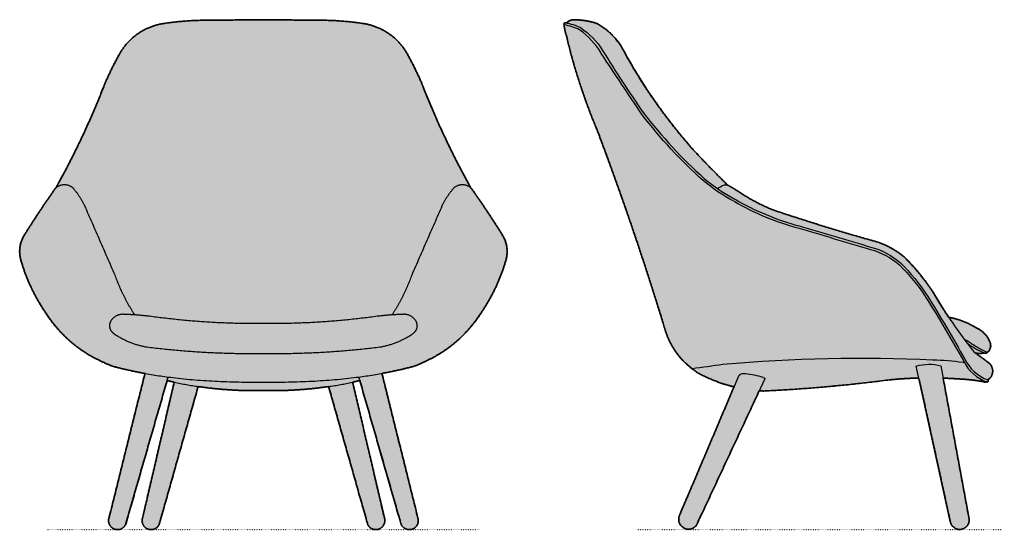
# Model space of a CAD drawing. Header units: millimetres. Extents: x -51 to 1796, y -1067 to 959.
# Drawn here: x -51 to 1796, y -2 to 959 of the extents above; entities that cross this region are included whole.
import ezdxf

# ---------------------------------------------------------------- set-up
doc = ezdxf.new("R2010")
doc.units = ezdxf.units.MM
doc.linetypes.add('Dots', pattern=[1, 0, -1])
doc.layers.add('Blocks', color=7, linetype='Continuous')
doc.layers.add('Blocks$Fill', color=7, linetype='Continuous', true_color=0xffffff)
for name, color, linetype, lineweight, true_color in [('Blocks$Inner', 7, 'Continuous', 25, 0x007f00), ('Blocks$Outline', 7, 'Continuous', 35, 0xff3f3f), ('Groud', 7, 'Dots', 25, 0x243775)]:
    doc.layers.add(name, color=color, linetype=linetype, lineweight=lineweight, true_color=true_color)

# ---------------------------------------------------------------- blocks, each defined once
blk = doc.blocks.new('AAL 92 Lounge Chair Side')
at = {"layer": 'Blocks$Fill', "extrusion": (0, 0, -1)}
blk.add_hatch(color=256, dxfattribs=at).paths.add_polyline_path([(-104.4, 302.2), (-102.2, 304), (-99.9, 305.8), (-97.7, 307.7), (-95.6, 309.6), (-93.5, 311.6), (-91.4, 313.6), (-89.3, 315.7), (-87.3, 317.8), (-85.3, 319.9), (-83.4, 322.1), (-81.5, 324.3), (-79.6, 326.6), (-77.8, 328.9), (-76, 331.2), (-74.3, 333.6), (-72.6, 336), (-71, 338.5), (-69.5, 341), (-67.9, 343.5), (-66.5, 346), (-65, 348.6), (-63.7, 351.2), (-62.4, 353.8), (-61.1, 356.4), (-59.9, 359.1), (-58.8, 361.8), (-57.7, 364.4), (-56.6, 367.2), (-55.6, 369.9), (-54.7, 372.6), (-53.9, 375.3), (-53, 378.1), (7.8, 566.7), (74.8, 753.2), (83.5, 774.5), (91.7, 796), (99.5, 817.7), (106.8, 839.6), (113.7, 861.6), (120.2, 883.7), (126.2, 905.9), (131.7, 928.3), (132.5, 930.7), (133.3, 933.2), (133.9, 935.7), (134.5, 938.3), (135, 940.8), (135.4, 943.4), (135.8, 946), (136, 948.6), (136, 948.6), (136, 948.6), (136, 948.7), (136, 948.7), (136, 948.8), (136, 948.8), (136, 948.8), (136, 948.9), (136, 948.9), (136, 948.9), (136, 949), (136, 949), (136, 949), (136, 949.1), (135.9, 949.1), (135.9, 949.2), (135.9, 949.2), (136, 949.2), (136, 949.3), (136.1, 949.4), (136.1, 949.4), (136.1, 949.5), (136.2, 949.6), (136.2, 949.7), (136.2, 949.8), (136.3, 949.8), (136.3, 949.9), (136.3, 950), (136.3, 950.1), (136.3, 950.2), (136.3, 950.3), (136.3, 950.3), (136.4, 950.4), (136.4, 950.5), (136.4, 950.6), (136.4, 950.7), (136.3, 950.8), (136.3, 950.9), (136.3, 950.9), (136.3, 951), (136.3, 951.1), (136.3, 951.2), (136.3, 951.3), (136.2, 951.3), (136.2, 951.4), (136.2, 951.5), (136.1, 951.6), (136.1, 951.7), (136.1, 951.7), (136, 951.8), (136, 951.9), (135.9, 951.9), (135.9, 952), (135.8, 952.1), (135.8, 952.1), (135.7, 952.2), (135.7, 952.3), (135.6, 952.3), (135.6, 952.4), (135.5, 952.4), (135.4, 952.5), (135.4, 952.6), (135.3, 952.6), (135.2, 952.7), (135.2, 952.7), (135.1, 952.7), (135, 952.8), (134.9, 952.8), (134.9, 952.9), (134.8, 952.9), (134.7, 952.9), (134.6, 953), (134.5, 953), (134.5, 953), (134.4, 953), (134.3, 953), (134.2, 953), (134.1, 953.1), (134, 953.1), (134, 953.1), (133.9, 953.1), (131.9, 952.7), (131.6, 953), (131.3, 953.3), (130.9, 953.6), (130.6, 953.9), (130.3, 954.2), (129.9, 954.5), (129.6, 954.8), (129.2, 955), (128.9, 955.3), (128.5, 955.5), (128.1, 955.8), (127.7, 956), (127.3, 956.2), (126.9, 956.4), (126.5, 956.6), (126.1, 956.8), (125.7, 957), (125.3, 957.2), (124.9, 957.4), (124.4, 957.5), (124, 957.7), (123.6, 957.8), (123.2, 957.9), (122.7, 958), (122.3, 958.1), (121.9, 958.2), (121.4, 958.3), (121, 958.4), (120.5, 958.4), (120.1, 958.5), (119.7, 958.5), (119.2, 958.5), (116.3, 958.6), (113.5, 958.5), (110.6, 958.4), (107.7, 958.3), (104.8, 958), (101.9, 957.7), (99, 957.4), (96.1, 957), (93.3, 956.5), (90.4, 955.9), (87.6, 955.3), (84.8, 954.7), (82, 953.9), (79.2, 953.1), (76.4, 952.3), (73.7, 951.4), (71.8, 950.3), (69.9, 949.1), (68, 948), (66.1, 946.8), (64.3, 945.5), (62.4, 944.2), (60.6, 942.9), (58.8, 941.5), (57.1, 940.1), (55.3, 938.7), (53.6, 937.3), (51.9, 935.8), (50.2, 934.3), (48.6, 932.7), (46.9, 931.1), (45.4, 929.5), (43.8, 927.8), (42.3, 926.2), (40.7, 924.5), (39.3, 922.7), (37.8, 921), (36.4, 919.2), (35, 917.4), (33.7, 915.6), (32.4, 913.7), (31.1, 911.9), (29.9, 910), (28.7, 908.1), (27.5, 906.2), (26.3, 904.2), (24.2, 900.3), (10.4, 875.8), (-4.1, 851.6), (-19.3, 827.8), (-35.2, 804.5), (-51.7, 781.6), (-68.8, 759.2), (-86.5, 737.3), (-104.9, 715.9), (-136, 683.2), (-171.4, 647.6), (-176.6, 644.9), (-181.7, 642), (-186.7, 638.9), (-191.6, 635.6), (-199, 630.8), (-206.6, 626.1), (-214.3, 621.6), (-222.1, 617.3), (-230, 613.1), (-238, 609.2), (-246, 605.4), (-254.2, 601.9), (-353.6, 569.7), (-453.9, 540.3), (-457.2, 539.1), (-460.4, 537.8), (-463.7, 536.4), (-466.9, 535), (-470.1, 533.5), (-473.2, 532), (-476.4, 530.4), (-479.4, 528.7), (-482.5, 526.9), (-485.5, 525.1), (-488.5, 523.2), (-491.4, 521.3), (-494.3, 519.3), (-497.1, 517.2), (-499.9, 515.1), (-502.7, 512.9), (-510.3, 505.1), (-517.8, 497.1), (-525.1, 488.8), (-532.1, 480.4), (-539, 471.8), (-545.5, 463), (-551.9, 454), (-558, 444.9), (-571.8, 421.9), (-586.4, 399.3), (-589.9, 398.6), (-593.4, 397.8), (-596.9, 396.9), (-600.3, 396), (-603.8, 395), (-607.2, 393.9), (-610.6, 392.7), (-614, 391.4), (-617.3, 390.1), (-620.6, 388.6), (-623.9, 387.2), (-627.2, 385.6), (-630.4, 384), (-633.5, 382.3), (-636.6, 380.5), (-639.7, 378.6), (-640.7, 378.2), (-641.7, 377.7), (-642.6, 377.1), (-643.6, 376.6), (-644.6, 376), (-645.5, 375.4), (-646.4, 374.8), (-647.4, 374.2), (-648.3, 373.5), (-649.1, 372.8), (-650, 372.1), (-650.9, 371.4), (-651.7, 370.6), (-652.5, 369.8), (-653.3, 369), (-654.1, 368.2), (-654.9, 367.4), (-655.6, 366.5), (-656.4, 365.7), (-657.1, 364.8), (-657.8, 363.9), (-658.4, 363), (-659.1, 362), (-659.7, 361.1), (-660.3, 360.1), (-660.8, 359.2), (-661.4, 358.2), (-661.9, 357.2), (-662.4, 356.2), (-662.8, 355.2), (-663.3, 354.2), (-663.7, 353.2), (-663.8, 352.9), (-664, 352.6), (-664.1, 352.3), (-664.2, 352), (-664.3, 351.7), (-664.5, 351.4), (-664.6, 351.1), (-664.7, 350.7), (-664.8, 350.4), (-664.9, 350.1), (-664.9, 349.8), (-665, 349.4), (-665.1, 349.1), (-665.2, 348.7), (-665.2, 348.4), (-665.3, 348), (-665.3, 347.7), (-665.4, 347.3), (-665.4, 347), (-665.4, 346.6), (-665.4, 346.3), (-665.4, 345.9), (-665.4, 345.5), (-665.4, 345.2), (-665.4, 344.8), (-665.4, 344.5), (-665.3, 344.1), (-665.3, 343.7), (-665.2, 343.4), (-665.2, 343), (-665.1, 342.7), (-665, 342.3), (-664.9, 342), (-664.8, 341.6), (-664.7, 341.2), (-664.6, 340.9), (-664.5, 340.6), (-664.4, 340.2), (-664.3, 339.9), (-664.1, 339.5), (-664, 339.2), (-663.8, 338.9), (-663.7, 338.6), (-663.5, 338.2), (-663.3, 337.9), (-663.2, 337.6), (-663, 337.3), (-662.8, 337), (-662.6, 336.7), (-662.4, 336.4), (-662.2, 336.2), (-662, 335.9), (-661.7, 335.6), (-661.5, 335.3), (-661.3, 335.1), (-661.1, 334.8), (-660.8, 334.6), (-660.6, 334.3), (-660.4, 334.1), (-660.1, 333.9), (-659.9, 333.7), (-659.6, 333.4), (-659.4, 333.2), (-659.1, 333), (-659, 332.9), (-658.9, 332.9), (-658.8, 332.8), (-658.7, 332.7), (-658.6, 332.6), (-658.5, 332.5), (-658.4, 332.4), (-658.3, 332.3), (-658.2, 332.3), (-658.1, 332.2), (-658, 332.1), (-657.8, 332.1), (-657.7, 332), (-657.6, 331.9), (-657.5, 331.9), (-657.3, 331.8), (-657.2, 331.8), (-657.1, 331.7), (-656.9, 331.7), (-656.8, 331.6), (-656.7, 331.6), (-656.5, 331.6), (-656.4, 331.5), (-656.3, 331.5), (-656.1, 331.5), (-656, 331.5), (-655.9, 331.5), (-655.7, 331.5), (-655.6, 331.5), (-655.5, 331.5), (-655.3, 331.5), (-655.2, 331.5), (-653.9, 331.9), (-653.9, 331.9), (-653.9, 331.9), (-652.8, 331.7), (-651.8, 331.6), (-650.7, 331.5), (-649.7, 331.4), (-648.7, 331.3), (-647.6, 331.3), (-646.6, 331.2), (-645.5, 331.2), (-644.4, 331.2), (-643.4, 331.2), (-642.3, 331.3), (-641.3, 331.3), (-640.3, 331.4), (-639.2, 331.5), (-638.2, 331.6), (-637.1, 331.7), (-660.3, 314.9), (-660.8, 314.5), (-661.3, 314.2), (-661.8, 313.8), (-662.2, 313.4), (-662.7, 313), (-663.1, 312.6), (-663.6, 312.1), (-664, 311.7), (-664.4, 311.2), (-664.8, 310.7), (-665.2, 310.2), (-665.6, 309.7), (-665.9, 309.2), (-666.3, 308.7), (-666.6, 308.1), (-666.9, 307.6), (-667.2, 307), (-667.4, 306.5), (-667.7, 305.9), (-667.9, 305.3), (-668.1, 304.7), (-668.3, 304.1), (-668.5, 303.5), (-668.7, 302.9), (-668.8, 302.3), (-668.9, 301.7), (-669, 301.1), (-669.1, 300.5), (-669.2, 299.9), (-669.2, 299.3), (-669.3, 298.7), (-669.3, 298.1), (-669.3, 297.5), (-669.2, 296.9), (-669.2, 296.3), (-669.1, 295.7), (-669.1, 295.1), (-669, 294.5), (-668.8, 293.9), (-668.7, 293.3), (-668.6, 292.7), (-668.4, 292.1), (-668.2, 291.5), (-668, 290.9), (-667.7, 290.3), (-667.5, 289.7), (-667.2, 289.1), (-666.9, 288.6), (-666.6, 288), (-666.3, 287.5), (-666, 287), (-665.6, 286.4), (-665.3, 285.9), (-664.9, 285.4), (-664.5, 284.9), (-664.1, 284.5), (-663.7, 284), (-663.2, 283.6), (-662.8, 283.2), (-662.4, 282.7), (-661.9, 282.3), (-661.4, 282), (-660.9, 281.6), (-660.5, 281.3), (-660.5, 281.2), (-660.5, 281.1), (-660.6, 281.1), (-660.6, 281), (-660.7, 280.9), (-660.7, 280.8), (-660.7, 280.8), (-660.7, 280.7), (-660.8, 280.6), (-660.8, 280.5), (-660.8, 280.4), (-660.8, 280.4), (-660.8, 280.3), (-660.9, 280.2), (-660.9, 280.1), (-660.9, 280), (-660.9, 279.9), (-660.9, 279.9), (-660.9, 279.8), (-660.9, 279.7), (-660.9, 279.6), (-660.9, 279.5), (-660.8, 279.4), (-660.8, 279.4), (-660.8, 279.3), (-660.8, 279.2), (-660.8, 279.1), (-660.7, 279), (-660.7, 279), (-660.7, 278.9), (-660.6, 278.8), (-660.6, 278.7), (-660.6, 278.7), (-660.5, 278.6), (-660.5, 278.5), (-660.4, 278.5), (-660.4, 278.4), (-660.3, 278.3), (-660.3, 278.3), (-660.2, 278.2), (-660.2, 278.2), (-660.1, 278.1), (-660.1, 278), (-660, 278), (-659.9, 277.9), (-659.9, 277.9), (-659.8, 277.8), (-659.7, 277.8), (-659.6, 277.7), (-659.6, 277.7), (-659.5, 277.7), (-659.4, 277.6), (-659.3, 277.6), (-659.3, 277.6), (-659.2, 277.5), (-659.1, 277.5), (-659, 277.5), (-658.9, 277.5), (-658.9, 277.5), (-658.8, 277.4), (-658.7, 277.4), (-658.6, 277.4), (-658.5, 277.4), (-658.5, 277.4), (-656.5, 277.9), (-656.5, 277.9), (-656.5, 277.9), (-656.5, 277.8), (-656.5, 277.8), (-656.5, 277.8), (-656.5, 277.8), (-656.5, 277.7), (-656.4, 277.7), (-656.4, 277.7), (-656.4, 277.6), (-656.4, 277.6), (-656.4, 277.6), (-656.4, 277.6), (-656.4, 277.5), (-656.4, 277.5), (-656.3, 277.5), (-656.3, 277.5), (-656.3, 277.4), (-656.3, 277.4), (-656.3, 277.4), (-656.2, 277.4), (-656.2, 277.3), (-656.2, 277.3), (-656.2, 277.3), (-656.2, 277.3), (-656.1, 277.2), (-656.1, 277.2), (-656.1, 277.2), (-656.1, 277.2), (-656.1, 277.2), (-656, 277.2), (-656, 277.1), (-656, 277.1), (-656, 277.1), (-655.9, 277.1), (-655.9, 277.1), (-655.9, 277.1), (-655.8, 277), (-655.8, 277), (-655.8, 277), (-655.8, 277), (-655.7, 277), (-655.7, 277), (-655.7, 277), (-655.6, 277), (-655.6, 277), (-655.6, 277), (-655.6, 277), (-655.5, 276.9), (-655.5, 276.9), (-655.5, 276.9), (-655.4, 276.9), (-655.4, 276.9), (-655.4, 276.9), (-655.3, 276.9), (-655.3, 276.9), (-655.3, 276.9), (-655.3, 276.9), (-655.2, 276.9), (-655.2, 277), (-655.2, 277), (-655.1, 277), (-655.1, 277), (-655.1, 277), (-652.2, 277.7), (-649.3, 278.5), (-638.1, 280.2), (-626.9, 281.6), (-615.6, 282.6), (-604.3, 283.2), (-590.3, 284.1), (-576.2, 284.7), (-625, 19.5), (-625, 19.2), (-625, 18.8), (-625, 18.5), (-625, 18.1), (-625, 17.8), (-625, 17.4), (-625, 17.1), (-625, 16.7), (-625, 16.4), (-624.9, 16), (-624.9, 15.7), (-624.8, 15.3), (-624.8, 14.9), (-624.7, 14.6), (-624.7, 14.2), (-624.6, 13.8), (-624.5, 13.5), (-624.4, 13.1), (-624.3, 12.8), (-624.2, 12.4), (-624.1, 12.1), (-623.9, 11.7), (-623.8, 11.4), (-623.7, 11), (-623.5, 10.7), (-623.3, 10.3), (-623.2, 10), (-623, 9.6), (-622.8, 9.3), (-622.6, 9), (-622.5, 8.6), (-622.2, 8.3), (-622, 8), (-621.8, 7.7), (-621.6, 7.4), (-621.4, 7.1), (-621.1, 6.8), (-620.9, 6.5), (-620.7, 6.2), (-620.4, 5.9), (-620.1, 5.6), (-619.9, 5.4), (-619.6, 5.1), (-619.3, 4.8), (-619.1, 4.6), (-618.8, 4.3), (-618.5, 4.1), (-618.2, 3.9), (-617.9, 3.6), (-617.6, 3.4), (-617.3, 3.2), (-617, 3), (-616.7, 2.8), (-616.4, 2.6), (-616.1, 2.4), (-615.8, 2.3), (-615.5, 2.1), (-615.1, 1.9), (-614.8, 1.8), (-614.5, 1.6), (-614.2, 1.5), (-613.9, 1.4), (-613.5, 1.3), (-613.2, 1.1), (-612.9, 1), (-612.6, 0.9), (-612.2, 0.8), (-611.9, 0.7), (-611.6, 0.6), (-611.2, 0.6), (-610.9, 0.5), (-610.5, 0.4), (-610.2, 0.4), (-609.8, 0.3), (-609.5, 0.3), (-609.1, 0.2), (-608.7, 0.2), (-608.4, 0.2), (-608, 0.1), (-607.6, 0.1), (-607.3, 0.1), (-606.9, 0.1), (-606.5, 0.1), (-606.1, 0.2), (-605.8, 0.2), (-605.4, 0.2), (-605, 0.3), (-604.6, 0.3), (-604.3, 0.4), (-603.9, 0.4), (-603.5, 0.5), (-603.2, 0.6), (-602.8, 0.7), (-602.4, 0.8), (-602.1, 0.9), (-601.7, 1), (-601.3, 1.2), (-601, 1.3), (-600.6, 1.4), (-600.3, 1.6), (-599.9, 1.7), (-599.6, 1.9), (-599.2, 2.1), (-598.9, 2.2), (-598.6, 2.4), (-598.2, 2.6), (-597.9, 2.8), (-597.6, 3), (-597.3, 3.2), (-597, 3.4), (-596.7, 3.6), (-596.4, 3.9), (-596.1, 4.1), (-595.8, 4.3), (-595.5, 4.6), (-595.3, 4.8), (-595, 5.1), (-594.8, 5.3), (-594.5, 5.6), (-594.3, 5.8), (-594, 6.1), (-593.8, 6.4), (-593.6, 6.6), (-593.3, 6.9), (-593.1, 7.2), (-592.9, 7.5), (-592.7, 7.8), (-592.5, 8), (-592.3, 8.4), (-592.1, 8.8), (-591.8, 9.3), (-591.6, 9.7), (-591.4, 10.1), (-591.2, 10.5), (-591, 10.9), (-590.8, 11.4), (-590.6, 11.8), (-590.5, 12.2), (-590.3, 12.7), (-590.1, 13.1), (-590, 13.6), (-589.9, 14), (-589.7, 14.5), (-589.6, 14.9), (-530.5, 284.9), (-516.6, 284.4), (-502.7, 283.7), (-488.9, 282.7), (-475, 281.4), (-416.2, 274.4), (-357.2, 268.5), (-298.2, 263.9), (-239, 260.4), (-230.6, 260.9), (-112.8, 8.3), (-112.6, 8), (-112.4, 7.7), (-112.1, 7.4), (-111.9, 7.2), (-111.6, 6.9), (-111.4, 6.6), (-111.1, 6.3), (-110.9, 6), (-110.6, 5.8), (-110.3, 5.5), (-110, 5.3), (-109.7, 5), (-109.4, 4.8), (-109.1, 4.5), (-108.8, 4.3), (-108.5, 4), (-108.2, 3.8), (-107.9, 3.6), (-107.5, 3.4), (-107.2, 3.2), (-106.8, 3), (-106.5, 2.8), (-106.1, 2.6), (-105.8, 2.4), (-105.4, 2.2), (-105, 2.1), (-104.7, 1.9), (-104.3, 1.8), (-103.9, 1.6), (-103.5, 1.5), (-103.1, 1.4), (-102.7, 1.3), (-102.4, 1.2), (-102, 1.1), (-101.6, 1), (-101.2, 0.9), (-100.8, 0.8), (-100.4, 0.8), (-100, 0.7), (-99.6, 0.7), (-99.2, 0.6), (-98.8, 0.6), (-98.4, 0.6), (-98, 0.6), (-97.6, 0.6), (-97.2, 0.6), (-96.8, 0.6), (-96.4, 0.6), (-96, 0.7), (-95.6, 0.7), (-95.2, 0.8), (-94.8, 0.8), (-94.5, 0.9), (-94.1, 0.9), (-93.7, 1), (-93.3, 1.1), (-93, 1.2), (-92.6, 1.3), (-92.2, 1.4), (-91.9, 1.5), (-91.5, 1.7), (-91.2, 1.8), (-90.9, 1.9), (-90.5, 2), (-90.2, 2.2), (-89.9, 2.3), (-89.5, 2.5), (-89.2, 2.7), (-88.9, 2.8), (-88.5, 3), (-88.2, 3.2), (-87.9, 3.4), (-87.6, 3.6), (-87.3, 3.8), (-86.9, 4.1), (-86.6, 4.3), (-86.3, 4.5), (-86, 4.8), (-85.7, 5), (-85.4, 5.3), (-85.1, 5.5), (-84.8, 5.8), (-84.6, 6.1), (-84.3, 6.4), (-84, 6.7), (-83.7, 7), (-83.5, 7.3), (-83.2, 7.6), (-83, 7.9), (-82.7, 8.2), (-82.5, 8.6), (-82.3, 8.9), (-82.1, 9.2), (-81.8, 9.6), (-81.6, 9.9), (-81.4, 10.3), (-81.3, 10.7), (-81.1, 11), (-80.9, 11.4), (-80.7, 11.8), (-80.6, 12.1), (-80.4, 12.5), (-80.3, 12.9), (-80.2, 13.3), (-80, 13.7), (-79.9, 14), (-79.8, 14.4), (-79.7, 14.8), (-79.6, 15.2), (-79.6, 15.6), (-79.5, 16), (-79.4, 16.4), (-79.4, 16.8), (-79.3, 17.1), (-79.3, 17.5), (-79.3, 17.9), (-79.2, 18.3), (-79.2, 18.7), (-79.2, 19.1), (-79.2, 19.5), (-79.2, 19.8), (-79.3, 20.2), (-79.3, 20.6), (-79.3, 21), (-79.4, 21.3), (-79.4, 21.7), (-79.5, 22), (-79.5, 22.4), (-81.3, 28), (-183.2, 268.3), (-174.4, 270.5), (-165.7, 273.1), (-157.1, 275.9), (-148.5, 279.1), (-140.1, 282.5), (-131.8, 286.1), (-123.6, 290), (-115.5, 294.2)], flags=0)
at = {"layer": 'Blocks$Inner'}
for p, q in [((589.6, 14.9, -230), (525.6, 307.2, -230)), ((571.9, 308, -230), (625, 19.5, -230)), ((81.3, 28, -230), (192.6, 290.5, -230)), ((241.1, 283.2, -230), (112.8, 8.3, -230)), ((658.5, 277.4, -230), (656.5, 277.9, -230))]:
    blk.add_line(p, q, dxfattribs=at)
at = {"layer": 'Blocks$Inner', "extrusion": (0, 0, -1)}
for centre, radius, start, end in [((133.8, 950.5, 230), 2.53, 326.6122, 88.8062), ((134.1, 948.5, 230), 1.94, 0.7656, 20.2408), ((54.4, 955.4, 230), 81.9, 340.6651, 355.2244), ((154, 840.7, 230), 114.2, 100.1612, 115.4917), ((118.3, 939.9, 230), 18.6, 43.2487, 87.1301), ((116.6, 826.9, 230), 131.7, 88.8447, 109.0124), ((189.3, 821, 230), 148.9, 124.5355, 147.5095), ((-957.4, 1185.5, 230), 1119, 337.2767, 346.7137), ((-7775.7, 6044.4, 230), 9381.3, 325.86436, 326.71193), ((-726.1, 1327.6, 230), 900.9, 311.8367, 322.5722), ((-325.9, 890.6, 230), 308.4, 297.628, 310.5898), ((-186, 595, 230), 57.2, 53.6037, 66.632), ((-167.6, 638.4, 230), 9.94, 65.0817, 112.8263), ((-94.6, 495.3, 230), 170.5, 116.7591, 124.6431), ((5416.1, -18971.4, 230), 20358.4, 106.31617, 106.71695), ((5414.1, -18967.4, 230), 20358.4, 106.31617, 106.71695), ((-399, 385.2, 230), 164.5, 109.5067, 129.0794), ((-402.6, 392.8, 230), 139, 105.5274, 131.0564), ((-404.7, 396.7, 230), 139, 105.5274, 131.0564), ((-252.6, 251.6, 230), 348.8, 134.2473, 147.2584), ((-212.8, 220.6, 230), 411.6, 134.7609, 146.9862), ((-250.5, 247.7, 230), 348.8, 134.2473, 147.2584), ((1723.3, -984.1, 230), 2675.4, 147.9328, 150.918), ((1721.2, -980.1, 230), 2675.4, 147.9328, 150.918), ((-556.4, 243.1, 230), 159.1, 100.8602, 121.5632), ((-194.1, 418.2, 230), 146.6, 307.6867, 344.1083), ((-619.8, 335.9, 230), 47.1, 114.9313, 158.4579), ((-568.8, 264, 230), 105.1, 116.4039, 125.7272), ((-649.2, 345.9, 230), 16.3, 153.2721, 232.2147), ((-703.1, 460.2, 230), 137.5, 291.0031, 305.9554), ((402.5, -1121.2, 230), 1786.6, 125.4739, 126.5058), ((-655.4, 336.5, 230), 5.07, 223.3809, 272.638), ((-613.8, 315.2, 230), 1.48, 159.371, 279.3955), ((-645.1, 389.5, 230), 58.3, 261.3191, 277.8338), ((-685.1, 430.8, 230), 103.8, 286.7399, 287.511), ((-648.9, 298, 230), 20.3, 124.0821, 235.5109), ((-550, 227.7, 230), 83.2, 72.9551, 105.2709), ((-201.8, 277.5, 230), 16, 54.7284, 100.4217), ((-193.6, 161.1, 230), 132.6, 94.8255, 109.3376), ((-236.3, 281.1, 230), 5.17, 102.5449, 156.0529), ((-99, 3168.4, 230), 2911.3, 262.5802, 267.2437), ((-688, 415.7, 230), 142.5, 283.3427, 285.7561), ((-655.4, 278.1, 230), 1.14, 187.14, 284.7087), ((-658.4, 279.9, 230), 2.47, 145.7225, 268.8137), ((-250.4, 544.6, 230), 284.4, 272.2953, 273.9917), ((-97.7, 19.1, 230), 18.5, 215.6417, 10.282), ((-261.5, -31.1, 230), 189.7, 16.3924, 18.1589), ((-607.3, 17.8, 230), 17.7, 174.5815, 326.422), ((-614, 21.3, 230), 25.2, 328.3729, 345.431)]:
    blk.add_arc(centre, radius, start, end, dxfattribs=at)
at = {"layer": 'Blocks$Inner'}
for centre, radius, start, end in [((-156.1, 836.7, -230), 114.2, 64.5083, 79.8388), ((-194.4, 819.1, -230), 149.1, 30.8207, 54.0825), ((2071.5, 2210.7, -230), 2504.9, 211.5231, 214.7218), ((728.2, 1331.5, -230), 900.9, 217.4278, 228.1633), ((-5671.6, -1363.4, -230), 5983.7, 16.92055, 20.71566), ((327.9, 894.5, -230), 308.4, 229.4102, 242.372), ((395.8, 939.7, -230), 366.3, 236.1214, 247.2667), ((430.7, 1041.9, -230), 491.5, 239.76, 254.9836), ((432.7, 1045.8, -230), 491.5, 239.76, 254.9836), ((1461.8, 4160, -230), 3757.4, 251.2526, 254.4398), ((1351.6, 908.1, -230), 918.9, 210.2708, 218.6849), ((735.8, 508.7, -230), 191.2, 236.4618, 246.5019), ((418.6, -2510, -230), 2831.9, 87.2009, 95.1896), ((550.4, -99.3, -230), 417.9, 81.3035, 89.1068), ((686.6, 352.6, -230), 80.4, 206.8138, 249.478), ((688.6, 356.5, -230), 80.4, 206.8138, 249.478), ((1873.8, -12184.9, -230), 12611.8, 97.79863, 98.06481), ((550.1, -468.3, -230), 753.5, 91.492, 95.724), ((550.1, -468.3, -230), 753.5, 85.8764, 88.0189), ((590.7, -61.1, -230), 344.6, 80.2122, 87.7323)]:
    blk.add_arc(centre, radius, start, end, dxfattribs=at)
for points, weights in [([(-73.7, 951.4, -230), (-41.6, 933.3, -230), (-24.2, 900.3, -230)], [1, 0.95875849113, 1]), ([(-24.2, 900.3, -230), (30, 800.8, -230), (104.9, 715.9, -230)], [1, 0.993703008918, 1]), ([(104.9, 715.9, -230), (133.8, 684.7, -230), (171.4, 647.6, -230)], [1, 0.999932950254, 1]), ([(183.2, 268.3, -230), (147.7, 276.9, -230), (115.5, 294.2, -230)], [1, 0.991858058078, 1])]:
    blk.add_rational_spline(points, weights, degree=2, dxfattribs=at)
blk.add_open_spline([(115.5, 294.2, -230), (104.4, 302.2, -230)], degree=1, dxfattribs=at)
at = {"layer": 'Blocks$Outline'}
for points, weights, knots in [([(-135.9, 949.2, -230), (-135.9, 949.2, -230), (-135.9, 949.2, -230), (-136.8, 950.4, -230), (-136.1, 951.7, -230), (-135.4, 953, -230), (-133.9, 953.1, -230), (-132.9, 952.9, -230), (-131.9, 952.7, -230)], [0.99999337549, 0.999996686516, 1, 0.861199251661, 1, 0.861199251661, 1, 0.999400750077, 0.998881874132], [18.7374105, 18.7374105, 18.7374105, 18.7378638, 18.7378638, 18.84569, 18.84569, 18.9535162, 18.9535162, 19.0354928, 19.0354928, 19.0354928]), ([(104.4, 302.2, -230), (66.2, 331.7, -230), (53, 378.1, -230), (-4.7, 567.8, -230), (-74.8, 753.2, -230), (-110.5, 838.4, -230), (-131.7, 928.3, -230), (-135.2, 938.1, -230), (-136, 948.6, -230), (-136, 948.9, -230), (-135.9, 949.2, -230)], [1, 0.949913275286, 1, 0.999451629977, 1, 0.996610886167, 1, 0.991939510375, 1, 0.987096623173, 0.997306233596], [20.537697, 20.537697, 20.537697, 24.265761, 24.265761, 40.119441, 40.119441, 47.491942, 47.491942, 48.324399, 48.324399, 48.348025, 48.348025, 48.348025]), ([(-131.9, 952.7, -230), (-126.7, 958.2, -230), (-119.2, 958.5, -230), (-95.8, 959, -230), (-73.7, 951.4, -230)], [1, 0.927570847292, 1, 0.984552547288, 1], [0, 0, 0, 0.570954, 0.570954, 2.424821, 2.424821, 2.424821]), ([(-73.7, 951.4, -230), (-41.6, 933.3, -230), (-24.2, 900.3, -230), (30, 800.8, -230), (104.9, 715.9, -230), (133.8, 684.7, -230), (171.4, 647.6, -230)], [1, 0.95875849113, 1, 0.993703008918, 1, 0.999932950254, 1], [-15.329314, -15.329314, -15.329314, -12.425311, -12.425311, -3.404527, -3.404527, 0, 0, 0]), ([(171.4, 647.6, -230), (181.9, 642.3, -230), (191.6, 635.6, -230), (221.2, 615.7, -230), (254.2, 601.9, -230), (353.2, 568.3, -230), (453.9, 540.3, -230), (480.6, 530.8, -230), (502.7, 512.9, -230), (534, 481.9, -230), (558, 444.9, -230), (571.5, 421.7, -230), (586.4, 399.3, -230)], [1, 0.997634203945, 1, 0.995273842281, 1, 0.999613212975, 1, 0.985448295416, 1, 0.994314467469, 1, 0.998927198688, 0.9987086563], [0.851593, 0.851593, 0.851593, 1.790173, 1.790173, 4.640229, 4.640229, 13.000959, 13.000959, 15.248237, 15.248237, 18.76143, 18.76143, 20.910566, 20.910566, 20.910566]), ([(586.4, 399.3, -230), (614.9, 393.9, -230), (639.7, 378.6, -230), (656.8, 370.7, -230), (663.7, 353.2, -230), (669.7, 341.2, -230), (659.1, 333, -230), (657.5, 331.4, -230), (655.2, 331.5, -230), (654.5, 331.7, -230), (653.9, 331.9, -230), (653.9, 331.9, -230), (653.9, 331.9, -230)], [1, 0.983723995413, 1, 0.928723674906, 1, 0.771943479878, 1, 0.909028798307, 1, 0.999977354584, 1, 0.999999863373, 0.999999726751], [0, 0, 0, 2.299724, 2.299724, 3.732035, 3.732035, 4.628194, 4.628194, 4.802619, 4.802619, 4.85852, 4.85852, 4.858543, 4.858543, 4.858543]), ([(637.1, 331.7, -230), (648.8, 323.4, -230), (660.3, 314.9, -230), (669.2, 308.8, -230), (669.3, 298.1, -230), (669.3, 287.3, -230), (660.5, 281.3, -230)], [0.999992184287, 0.999963833912, 1, 0.884115022549, 1, 0.884115022549, 1], [24.298392, 24.298392, 24.298392, 25.446418, 25.446418, 26.237105, 26.237105, 27.027792, 27.027792, 27.027792]), ([(183.2, 268.3, -230), (147.7, 276.9, -230), (115.5, 294.2, -230), (110, 298.2, -230), (104.4, 302.2, -230)], [1, 0.991858058078, 1, 1, 1], [0, 0, 0, 2.905013, 2.905013, 2.993805, 2.993805, 2.993805]), ([(530.5, 284.9, -230), (502.7, 284.2, -230), (475, 281.4, -230), (357.4, 266.1, -230), (239, 260.4, -230), (234.8, 260.6, -230), (230.6, 260.9, -230)], [1, 0.999318135682, 1, 0.999171998667, 1, 0.999890425306, 1], [-2.226053, -2.226053, -2.226053, 0, 0, 9.478474, 9.478474, 9.815256, 9.815256, 9.815256]), ([(576.2, 284.7, -230), (600.6, 152.1, -230), (625, 19.5, -230), (626.3, 5.8, -230), (613.2, 1.1, -230), (600.2, -3.5, -230), (592.5, 8, -230), (590.6, 11.3, -230), (589.6, 14.9, -230), (560.1, 149.9, -230), (530.5, 284.9, -230)], [1, 1, 1, 0.788438915552, 1, 0.788438915552, 1, 0.988940796402, 1, 1, 1], [16.969783, 16.969783, 16.969783, 27.755986, 27.755986, 28.695509, 28.695509, 29.635032, 29.635032, 29.935726, 29.935726, 40.990923, 40.990923, 40.990923]), ([(660.5, 281.3, -230), (661.3, 280.1, -230), (660.6, 278.7, -230), (659.9, 277.4, -230), (658.5, 277.4, -230), (657.5, 277.7, -230), (656.5, 277.9, -230), (656.4, 277.4, -230), (656, 277.1, -230), (655.6, 276.8, -230), (655.1, 277, -230), (652.2, 277.7, -230), (649.3, 278.5, -230), (627, 282.3, -230), (604.3, 283.2, -230), (590.3, 284.2, -230), (576.2, 284.7, -230)], [1, 0.859202908072, 1, 0.859202908072, 1, 1, 1, 0.910740144548, 1, 0.910740144548, 1, 0.99977821755, 1, 0.997847412758, 1, 0.999825220355, 1], [13.615427, 13.615427, 13.615427, 13.721435, 13.721435, 13.827443, 13.827443, 13.909047, 13.909047, 13.947825, 13.947825, 13.986603, 13.986603, 14.226749, 14.226749, 16.035668, 16.035668, 17.162641, 17.162641, 17.162641]), ([(230.6, 260.9, -230), (171.7, 134.6, -230), (112.8, 8.3, -230), (104.2, -3.7, -230), (90.5, 2, -230), (76.9, 7.8, -230), (79.5, 22.4, -230)], [1, 1, 1, 0.780865887257, 1, 0.780865887257, 1], [30.344048, 30.344048, 30.344048, 41.492212, 41.492212, 42.491727, 42.491727, 43.491242, 43.491242, 43.491242]), ([(79.5, 22.4, -230), (80.3, 25.2, -230), (81.3, 28, -230), (132.2, 148.1, -230), (183.2, 268.3, -230)], [1, 0.999881180441, 1, 1, 1], [15.670527, 15.670527, 15.670527, 15.904432, 15.904432, 26.343793, 26.343793, 26.343793])]:
    blk.add_rational_spline(points, weights, degree=2, knots=knots, dxfattribs=at)
blk.add_rational_spline([(653.9, 331.9, -230), (645.5, 330.6, -230), (637.1, 331.7, -230)], [1, 0.989632915267, 1], degree=2, dxfattribs=at)
blk = doc.blocks.new('AAL 92 Lounge Chair Front')
at = {"layer": 'Blocks$Fill'}
blk.add_hatch(color=256, dxfattribs=at).paths.add_polyline_path([(17.4, 642.8), (19.3, 646.6), (20, 647.9), (20.3, 648.4), (20.5, 648.8), (45.1, 695.1), (68.1, 742.2), (89.5, 790.2), (109.2, 838.7), (115, 851.8), (121.1, 864.8), (127.6, 877.5), (134.3, 890.2), (135.9, 893), (137.5, 895.9), (139.1, 898.7), (140.9, 901.5), (142.8, 904.2), (144.7, 906.9), (146.8, 909.6), (148.9, 912.2), (151.1, 914.7), (153.4, 917.2), (155.8, 919.6), (158.3, 922), (160.8, 924.3), (163.4, 926.5), (166, 928.7), (168.8, 930.7), (171.5, 932.7), (174.4, 934.6), (177.3, 936.4), (180.2, 938.1), (183.2, 939.7), (186.3, 941.3), (189.3, 942.7), (192.4, 944.1), (195.5, 945.3), (198.7, 946.4), (201.9, 947.5), (205, 948.5), (208.2, 949.3), (211.4, 950.1), (214.6, 950.7), (217.8, 951.3), (228.5, 952.9), (239.3, 954.2), (250.1, 955.3), (260.9, 956.3), (271.7, 956.9), (282.6, 957.4), (293.4, 957.7), (304.2, 957.7), (407, 958.8), (509.7, 957.7), (520.5, 957.7), (531.4, 957.4), (542.2, 956.9), (553, 956.3), (563.8, 955.3), (574.6, 954.2), (585.4, 952.9), (596.1, 951.3), (599.3, 950.7), (602.5, 950.1), (605.7, 949.3), (608.9, 948.5), (612.1, 947.5), (615.2, 946.4), (618.4, 945.3), (621.5, 944.1), (624.6, 942.7), (627.7, 941.3), (630.7, 939.7), (633.7, 938.1), (636.6, 936.4), (639.5, 934.6), (642.4, 932.7), (645.2, 930.7), (647.9, 928.7), (650.5, 926.5), (653.1, 924.3), (655.7, 922), (658.1, 919.6), (660.5, 917.2), (662.8, 914.7), (665, 912.2), (667.1, 909.6), (669.2, 906.9), (671.1, 904.2), (673, 901.5), (674.8, 898.7), (676.5, 895.9), (678.1, 893), (679.6, 890.2), (686.3, 877.5), (692.8, 864.8), (698.9, 851.8), (704.7, 838.7), (724.4, 790.2), (745.8, 742.2), (768.8, 695.1), (793.4, 648.8), (793.8, 648.1), (794.2, 647.5), (794.6, 646.8), (794.9, 646.1), (795.7, 644.5), (796.5, 642.8), (797.6, 641.6), (798.6, 640.4), (827.4, 598.5), (854.9, 555.7), (855.8, 554.4), (856.6, 553.1), (857.4, 551.7), (858.2, 550.3), (858.9, 548.8), (859.6, 547.4), (860.3, 545.9), (860.9, 544.4), (861.5, 542.8), (862, 541.3), (862.5, 539.7), (862.9, 538.1), (863.3, 536.5), (863.7, 534.9), (864, 533.3), (864.3, 531.6), (864.5, 530), (864.7, 528.3), (864.8, 526.7), (864.9, 525), (865, 523.4), (865, 521.7), (864.9, 520.1), (864.8, 518.5), (864.7, 516.8), (864.5, 515.2), (864.2, 513.6), (864, 512), (863.7, 510.4), (863.3, 508.9), (862.9, 507.3), (862.5, 505.8), (860.5, 499.4), (858.5, 493), (856.3, 486.6), (854, 480.3), (851.5, 474), (849, 467.8), (846.3, 461.6), (843.5, 455.4), (840.5, 449.3), (837.5, 443.3), (834.3, 437.4), (831.1, 431.5), (827.7, 425.6), (824.2, 419.9), (820.6, 414.2), (816.9, 408.6), (812.7, 402.2), (808.4, 396), (803.8, 389.9), (799.1, 383.9), (794.1, 378.1), (789, 372.4), (783.6, 366.8), (778.2, 361.4), (772.5, 356.2), (766.7, 351.2), (760.7, 346.4), (754.6, 341.7), (748.4, 337.3), (742.1, 333.1), (735.6, 329), (729.1, 325.2), (719.7, 320.3), (710.2, 315.7), (700.6, 311.3), (690.9, 307.2), (676.2, 303.4), (661.1, 299.9), (645.6, 296.6), (629.7, 293.6), (697.8, 19.2), (697.9, 18.8), (697.9, 18.5), (698, 18.1), (698, 17.8), (698, 17.4), (698, 17.1), (698, 16.7), (698, 16.3), (698, 16), (698, 15.6), (698, 15.2), (697.9, 14.9), (697.9, 14.5), (697.8, 14.1), (697.8, 13.8), (697.7, 13.4), (697.6, 13), (697.5, 12.7), (697.4, 12.3), (697.3, 11.9), (697.2, 11.6), (697.1, 11.2), (697, 10.8), (696.8, 10.5), (696.7, 10.1), (696.5, 9.7), (696.4, 9.4), (696.2, 9), (696, 8.7), (695.8, 8.4), (695.6, 8), (695.4, 7.7), (695.2, 7.4), (695, 7), (694.8, 6.7), (694.5, 6.4), (694.3, 6.1), (694, 5.8), (693.8, 5.5), (693.5, 5.2), (693.3, 4.9), (693, 4.7), (692.7, 4.4), (692.4, 4.1), (692.1, 3.9), (691.9, 3.6), (691.6, 3.4), (691.3, 3.2), (691, 2.9), (690.6, 2.7), (690.3, 2.5), (690, 2.3), (689.7, 2.1), (689.4, 1.9), (689.1, 1.8), (688.7, 1.6), (688.4, 1.4), (688.1, 1.3), (687.8, 1.1), (687.4, 1), (687.1, 0.9), (686.8, 0.8), (686.4, 0.6), (686.1, 0.5), (685.8, 0.4), (685.5, 0.4), (685.1, 0.3), (684.8, 0.2), (684.4, 0.1), (684.1, 0), (683.7, 0), (683.4, -0.1), (683, -0.1), (682.6, -0.1), (682.3, -0.2), (681.9, -0.2), (681.5, -0.2), (681.1, -0.2), (680.8, -0.2), (680.4, -0.2), (680, -0.2), (679.6, -0.1), (679.3, -0.1), (678.9, -0.1), (678.5, 0), (678.1, 0.1), (677.7, 0.1), (677.4, 0.2), (677, 0.3), (676.6, 0.4), (676.2, 0.5), (675.9, 0.6), (675.5, 0.8), (675.1, 0.9), (674.8, 1), (674.4, 1.2), (674, 1.4), (673.7, 1.5), (673.3, 1.7), (673, 1.9), (672.7, 2.1), (672.3, 2.3), (672, 2.5), (671.7, 2.7), (671.4, 2.9), (671, 3.2), (670.7, 3.4), (670.4, 3.6), (670.1, 3.9), (669.9, 4.1), (669.6, 4.4), (669.3, 4.6), (669, 4.9), (668.8, 5.2), (668.5, 5.5), (668.3, 5.7), (668, 6), (667.8, 6.3), (667.6, 6.6), (667.4, 6.9), (667.2, 7.2), (667, 7.5), (666.8, 7.8), (666.6, 8.1), (666.4, 8.4), (666.3, 8.7), (666.1, 9), (665.9, 9.3), (588.1, 280.2), (588.1, 280.2), (574.7, 277.2), (634.9, 19.2), (634.9, 18.8), (635, 18.5), (635, 18.1), (635, 17.8), (635, 17.4), (635, 17.1), (635, 16.7), (635, 16.3), (635, 16), (635, 15.6), (635, 15.2), (635, 14.9), (634.9, 14.5), (634.9, 14.1), (634.8, 13.8), (634.7, 13.4), (634.7, 13), (634.6, 12.7), (634.5, 12.3), (634.4, 11.9), (634.3, 11.6), (634.1, 11.2), (634, 10.8), (633.9, 10.5), (633.7, 10.1), (633.6, 9.7), (633.4, 9.4), (633.2, 9), (633, 8.7), (632.9, 8.4), (632.7, 8), (632.5, 7.7), (632.2, 7.4), (632, 7), (631.8, 6.7), (631.6, 6.4), (631.3, 6.1), (631.1, 5.8), (630.8, 5.5), (630.6, 5.2), (630.3, 4.9), (630, 4.7), (629.7, 4.4), (629.5, 4.1), (629.2, 3.9), (628.9, 3.6), (628.6, 3.4), (628.3, 3.2), (628, 2.9), (627.7, 2.7), (627.4, 2.5), (627, 2.3), (626.7, 2.1), (626.4, 1.9), (626.1, 1.8), (625.8, 1.6), (625.4, 1.4), (625.1, 1.3), (624.8, 1.1), (624.5, 1), (624.1, 0.9), (623.8, 0.8), (623.5, 0.6), (623.1, 0.5), (622.8, 0.4), (622.5, 0.4), (622.1, 0.3), (621.8, 0.2), (621.4, 0.1), (621.1, 0), (620.7, 0), (620.4, -0.1), (620, -0.1), (619.7, -0.1), (619.3, -0.2), (618.9, -0.2), (618.5, -0.2), (618.2, -0.2), (617.8, -0.2), (617.4, -0.2), (617, -0.2), (616.7, -0.1), (616.3, -0.1), (615.9, -0.1), (615.5, 0), (615.1, 0.1), (614.8, 0.1), (614.4, 0.2), (614, 0.3), (613.6, 0.4), (613.3, 0.5), (612.9, 0.6), (612.5, 0.8), (612.2, 0.9), (611.8, 1), (611.4, 1.2), (611.1, 1.4), (610.7, 1.5), (610.4, 1.7), (610, 1.9), (609.7, 2.1), (609.4, 2.3), (609, 2.5), (608.7, 2.7), (608.4, 2.9), (608.1, 3.2), (607.8, 3.4), (607.5, 3.6), (607.2, 3.9), (606.9, 4.1), (606.6, 4.4), (606.3, 4.6), (606.1, 4.9), (605.8, 5.2), (605.6, 5.5), (605.3, 5.7), (605.1, 6), (604.8, 6.3), (604.6, 6.6), (604.4, 6.9), (604.2, 7.2), (604, 7.5), (603.8, 7.8), (603.6, 8.1), (603.5, 8.4), (603.3, 8.7), (603.1, 9), (603, 9.3), (529.6, 268.9), (514.4, 266.8), (499.1, 265), (483.8, 263.6), (468.4, 262.5), (453.1, 261.7), (437.7, 261.3), (422.4, 261.2), (407, 261.5), (391.7, 261.2), (376.3, 261.3), (361, 261.7), (345.6, 262.5), (330.3, 263.6), (314.9, 265), (299.7, 266.8), (284.4, 268.9), (211.1, 9.3), (210.9, 9), (210.8, 8.7), (210.6, 8.4), (210.4, 8.1), (210.2, 7.8), (210, 7.5), (209.8, 7.2), (209.6, 6.9), (209.4, 6.6), (209.2, 6.3), (209, 6), (208.7, 5.7), (208.5, 5.5), (208.2, 5.2), (208, 4.9), (207.7, 4.6), (207.4, 4.4), (207.2, 4.1), (206.9, 3.9), (206.6, 3.6), (206.3, 3.4), (206, 3.2), (205.7, 2.9), (205.3, 2.7), (205, 2.5), (204.7, 2.3), (204.4, 2.1), (204, 1.9), (203.7, 1.7), (203.3, 1.5), (203, 1.4), (202.6, 1.2), (202.3, 1), (201.9, 0.9), (201.5, 0.8), (201.2, 0.6), (200.8, 0.5), (200.4, 0.4), (200, 0.3), (199.7, 0.2), (199.3, 0.1), (198.9, 0.1), (198.5, 0), (198.1, -0.1), (197.8, -0.1), (197.4, -0.1), (197, -0.2), (196.6, -0.2), (196.2, -0.2), (195.9, -0.2), (195.5, -0.2), (195.1, -0.2), (194.8, -0.2), (194.4, -0.1), (194, -0.1), (193.7, -0.1), (193.3, 0), (192.9, 0), (192.6, 0.1), (192.2, 0.2), (191.9, 0.3), (191.6, 0.4), (191.2, 0.4), (190.9, 0.5), (190.6, 0.6), (190.2, 0.8), (189.9, 0.9), (189.6, 1), (189.3, 1.1), (188.9, 1.3), (188.6, 1.4), (188.3, 1.6), (188, 1.8), (187.6, 1.9), (187.3, 2.1), (187, 2.3), (186.7, 2.5), (186.4, 2.7), (186.1, 2.9), (185.8, 3.2), (185.5, 3.4), (185.2, 3.6), (184.9, 3.9), (184.6, 4.1), (184.3, 4.4), (184, 4.7), (183.7, 4.9), (183.5, 5.2), (183.2, 5.5), (183, 5.8), (182.7, 6.1), (182.5, 6.4), (182.2, 6.7), (182, 7), (181.8, 7.4), (181.6, 7.7), (181.4, 8), (181.2, 8.4), (181, 8.7), (180.8, 9), (180.6, 9.4), (180.5, 9.7), (180.3, 10.1), (180.2, 10.5), (180, 10.8), (179.9, 11.2), (179.8, 11.6), (179.7, 11.9), (179.6, 12.3), (179.5, 12.7), (179.4, 13), (179.3, 13.4), (179.2, 13.8), (179.2, 14.1), (179.1, 14.5), (179.1, 14.9), (179.1, 15.2), (179, 15.6), (179, 16), (179, 16.3), (179, 16.7), (179, 17.1), (179, 17.4), (179, 17.8), (179.1, 18.1), (179.1, 18.5), (179.1, 18.8), (179.2, 19.2), (239.3, 277.2), (226, 280.2), (148.1, 9.3), (147.9, 9), (147.8, 8.7), (147.6, 8.4), (147.4, 8.1), (147.3, 7.8), (147.1, 7.5), (146.9, 7.2), (146.7, 6.9), (146.4, 6.6), (146.2, 6.3), (146, 6), (145.8, 5.7), (145.5, 5.5), (145.3, 5.2), (145, 4.9), (144.7, 4.6), (144.5, 4.4), (144.2, 4.1), (143.9, 3.9), (143.6, 3.6), (143.3, 3.4), (143, 3.2), (142.7, 2.9), (142.4, 2.7), (142, 2.5), (141.7, 2.3), (141.4, 2.1), (141, 1.9), (140.7, 1.7), (140.3, 1.5), (140, 1.4), (139.6, 1.2), (139.3, 1), (138.9, 0.9), (138.5, 0.8), (138.2, 0.6), (137.8, 0.5), (137.4, 0.4), (137.1, 0.3), (136.7, 0.2), (136.3, 0.1), (135.9, 0.1), (135.5, 0), (135.2, -0.1), (134.8, -0.1), (134.4, -0.1), (134, -0.2), (133.6, -0.2), (133.3, -0.2), (132.9, -0.2), (132.5, -0.2), (132.1, -0.2), (131.8, -0.2), (131.4, -0.1), (131, -0.1), (130.7, -0.1), (130.3, 0), (130, 0), (129.6, 0.1), (129.3, 0.2), (128.9, 0.3), (128.6, 0.4), (128.3, 0.4), (127.9, 0.5), (127.6, 0.6), (127.3, 0.8), (126.9, 0.9), (126.6, 1), (126.3, 1.1), (126, 1.3), (125.6, 1.4), (125.3, 1.6), (125, 1.8), (124.7, 1.9), (124.3, 2.1), (124, 2.3), (123.7, 2.5), (123.4, 2.7), (123.1, 2.9), (122.8, 3.2), (122.5, 3.4), (122.2, 3.6), (121.9, 3.9), (121.6, 4.1), (121.3, 4.4), (121, 4.7), (120.8, 4.9), (120.5, 5.2), (120.2, 5.5), (120, 5.8), (119.7, 6.1), (119.5, 6.4), (119.3, 6.7), (119, 7), (118.8, 7.4), (118.6, 7.7), (118.4, 8), (118.2, 8.4), (118, 8.7), (117.8, 9), (117.7, 9.4), (117.5, 9.7), (117.3, 10.1), (117.2, 10.5), (117.1, 10.8), (116.9, 11.2), (116.8, 11.6), (116.7, 11.9), (116.6, 12.3), (116.5, 12.7), (116.4, 13), (116.3, 13.4), (116.3, 13.8), (116.2, 14.1), (116.2, 14.5), (116.1, 14.9), (116.1, 15.2), (116.1, 15.6), (116, 16), (116, 16.3), (116, 16.7), (116, 17.1), (116, 17.4), (116.1, 17.8), (116.1, 18.1), (116.1, 18.5), (116.2, 18.8), (116.2, 19.2), (184.3, 293.5), (168.4, 296.6), (152.8, 299.9), (137.7, 303.4), (123, 307.2), (113.3, 311.3), (103.7, 315.7), (94.2, 320.3), (84.9, 325.2), (78.3, 329), (71.9, 333.1), (65.5, 337.3), (59.3, 341.7), (53.2, 346.4), (47.2, 351.2), (41.4, 356.2), (35.8, 361.4), (30.3, 366.8), (24.9, 372.4), (19.8, 378.1), (14.9, 383.9), (10.1, 389.9), (5.5, 396), (1.2, 402.2), (-3, 408.6), (-6.7, 414.2), (-10.3, 419.9), (-13.8, 425.6), (-17.2, 431.5), (-20.4, 437.4), (-23.6, 443.3), (-26.6, 449.3), (-29.6, 455.4), (-32.4, 461.6), (-35, 467.8), (-37.6, 474), (-40, 480.3), (-42.4, 486.6), (-44.6, 493), (-46.6, 499.4), (-48.6, 505.8), (-49, 507.3), (-49.4, 508.9), (-49.7, 510.4), (-50.1, 512), (-50.3, 513.6), (-50.6, 515.2), (-50.7, 516.8), (-50.9, 518.5), (-51, 520.1), (-51, 521.7), (-51, 523.4), (-51, 525), (-50.9, 526.7), (-50.8, 528.3), (-50.6, 530), (-50.4, 531.6), (-50.1, 533.3), (-49.8, 534.9), (-49.4, 536.5), (-49, 538.1), (-48.6, 539.7), (-48.1, 541.3), (-47.5, 542.8), (-47, 544.4), (-46.3, 545.9), (-45.7, 547.4), (-45, 548.8), (-44.3, 550.3), (-43.5, 551.7), (-42.7, 553.1), (-41.9, 554.4), (-41, 555.7), (-13.5, 598.5), (15.3, 640.4), (16.4, 641.6)], flags=0)
at = {"layer": 'Blocks$Inner'}
for p, q in [((574.7, 277.2), (634.9, 19.2)), ((603, 9.3), (529.6, 268.9))]:
    blk.add_line(p, q, dxfattribs=at)
blk.add_lwpolyline([(509.7, 957.7), (407, 958.8), (304.2, 957.7)], dxfattribs=at)
for points, weights in [([(217.8, 951.3), (160.6, 941.9), (134.3, 890.2)], [1, 0.891767213012, 1]), ([(304.2, 957.7), (260.8, 958), (217.8, 951.3)], [1, 0.996777973531, 1]), ([(596.1, 951.3), (553.1, 958), (509.7, 957.7)], [1, 0.99677797353, 1]), ([(679.6, 890.2), (653.4, 941.9), (596.1, 951.3)], [1, 0.891767213012, 1]), ([(134.3, 890.2), (120.5, 865.1), (109.2, 838.7)], [1, 0.998714844238, 1]), ([(704.7, 838.7), (693.4, 865.1), (679.6, 890.2)], [1, 0.998714844238, 1]), ([(109.2, 838.7), (71.3, 740.7), (20.5, 648.8)], [1, 0.997679788266, 1]), ([(793.4, 648.8), (742.6, 740.7), (704.7, 838.7)], [1, 0.997679788266, 1]), ([(20.5, 648.8), (19.7, 647.5), (17.4, 642.8)], [1, 0.986703075556, 1]), ([(48.6, 642.9), (33, 654.8), (17.4, 642.8)], [1, 0.79265015153, 1]), ([(796.5, 642.8), (780.9, 654.8), (765.3, 642.9)], [1, 0.79265015153, 1]), ([(15.3, 640.4), (-14.1, 598.9), (-41, 555.7)], [1, 0.999557552638, 1]), ([(17.4, 642.8), (16.3, 641.6), (15.3, 640.4)], [1, 0.999608670036, 1]), ([(71.4, 608.7), (62.3, 627.3), (48.6, 642.9)], [1, 0.991500875627, 1]), ([(765.3, 642.9), (751.6, 627.3), (742.5, 608.7)], [1, 0.991500875627, 1]), ([(798.6, 640.4), (797.6, 641.6), (796.5, 642.8)], [1, 0.999608670036, 1]), ([(854.9, 555.7), (828, 598.9), (798.6, 640.4)], [1, 0.999557552638, 1]), ([(-41, 555.7), (-56.6, 532.6), (-48.6, 505.8)], [1, 0.90372351527, 1]), ([(862.5, 505.8), (870.5, 532.6), (854.9, 555.7)], [1, 0.903723515272, 1]), ([(-48.6, 505.8), (-33.4, 453.6), (-3, 408.6)], [1, 0.987936209142, 1]), ([(816.9, 408.6), (847.3, 453.6), (862.5, 505.8)], [1, 0.987936209142, 1]), ([(165.2, 403.7), (142.4, 438.8), (128.3, 478.3)], [1, 0.993252837277, 1]), ([(685.6, 478.3), (671.5, 438.8), (648.7, 403.7)], [1, 0.993252837277, 1]), ([(-3, 408.6), (30.4, 355.8), (84.9, 325.2)], [1, 0.969590160087, 1]), ([(729.1, 325.2), (783.5, 355.8), (816.9, 408.6)], [1, 0.969590160087, 1]), ([(119.6, 390.9), (115.6, 382.9), (119.8, 374.9)], [1, 0.891197227481, 1]), ([(145, 404.6), (127.8, 406.2), (119.6, 390.9)], [1, 0.833680776057, 1]), ([(193, 401), (169.1, 403.9), (145, 404.6)], [1, 0.998966688153, 1]), ([(407, 387.2), (299.5, 386.2), (193, 401)], [1, 0.997298962861, 1]), ([(620.9, 401), (514.4, 386.2), (406.9, 387.2)], [1, 0.997298962861, 1]), ([(668.9, 404.6), (644.8, 403.9), (620.9, 401)], [1, 0.998966688153, 1]), ([(694.3, 390.9), (686.1, 406.2), (668.9, 404.6)], [1, 0.833680776059, 1]), ([(694.1, 374.9), (698.3, 382.9), (694.3, 390.9)], [1, 0.891197227473, 1]), ([(119.8, 374.9), (124.8, 368), (132.5, 364.1)], [1, 0.971279480863, 1]), ([(681.4, 364.1), (689.1, 368), (694.1, 374.9)], [1, 0.971279480865, 1]), ([(132.5, 364.1), (156.7, 349.4), (184.5, 343.8)], [1, 0.984854864664, 1]), ([(629.4, 343.8), (657.2, 349.4), (681.4, 364.1)], [1, 0.984854864664, 1]), ([(184.5, 343.8), (295.3, 329.6), (407, 331.2)], [1, 0.997481777101, 1]), ([(406.9, 331.2), (518.6, 329.6), (629.4, 343.8)], [1, 0.997481777101, 1]), ([(84.9, 325.2), (103.4, 315.2), (123, 307.2)], [1, 0.998597740817, 1]), ([(690.9, 307.2), (710.5, 315.2), (729.1, 325.2)], [1, 0.998597740817, 1]), ([(123, 307.2), (241.4, 275.3), (407, 277.4)], [1, 0.990168773337, 1]), ([(407, 277.4), (572.5, 275.3), (690.9, 307.2)], [1, 0.990168774601, 1]), ([(226, 280.2), (315.3, 259), (407, 261.5)], [1, 0.99152176093, 1]), ([(407, 261.5), (498.8, 259), (588.1, 280.2)], [1, 0.99152176093, 1])]:
    blk.add_rational_spline(points, weights, degree=2, dxfattribs=at)
for points, weights, knots in [([(796.5, 642.8), (795.7, 644.5), (794.2, 647.5), (793.4, 648.8)], [1, 0.992021992626, 0.986703075545, 1], [0, 0, 0, 0.148584, 0.2703517, 0.2703517, 0.2703517]), ([(116.2, 19.2), (114.1, 4.8), (127.9, 0.5), (141.8, -3.7), (148.1, 9.3)], [1, 0.758304884563, 1, 0.758304884563, 1], [11.229686, 11.229686, 11.229686, 12.188422, 12.188422, 13.147158, 13.147158, 13.147158]), ([(179.2, 19.2), (177, 4.8), (190.9, 0.5), (204.8, -3.7), (211.1, 9.3)], [1, 0.758304884563, 1, 0.758304884563, 1], [10.59433, 10.59433, 10.59433, 11.553066, 11.553066, 12.511803, 12.511803, 12.511803]), ([(634.9, 19.2), (637, 4.8), (623.1, 0.5), (609.3, -3.7), (603, 9.3)], [1, 0.758304884563, 1, 0.758304884563, 1], [10.59433, 10.59433, 10.59433, 11.553066, 11.553066, 12.511803, 12.511803, 12.511803]), ([(697.8, 19.2), (700, 4.8), (686.1, 0.5), (672.3, -3.7), (665.9, 9.3)], [1, 0.758304884563, 1, 0.758304884563, 1], [11.229686, 11.229686, 11.229686, 12.188422, 12.188422, 13.147158, 13.147158, 13.147158])]:
    blk.add_rational_spline(points, weights, degree=2, knots=knots, dxfattribs=at)
for points in [[(128.3, 478.3), (71.4, 608.7)], [(742.5, 608.7), (685.6, 478.3)], [(184.3, 293.5), (116.2, 19.2)], [(148.1, 9.3), (227.8, 286.8)], [(239.3, 277.2), (179.2, 19.2)], [(665.9, 9.3), (586.2, 286.8)], [(588.1, 280.2), (588.1, 280.2)], [(629.7, 293.6), (697.8, 19.2)], [(211.1, 9.3), (284.4, 268.9)]]:
    blk.add_open_spline(points, degree=1, dxfattribs=at)
at = {"layer": 'Blocks$Outline'}
for points, weights, knots in [([(17.4, 642.8), (19.7, 647.5), (20.5, 648.8), (71.3, 740.7), (109.2, 838.7), (120.5, 865.1), (134.3, 890.2), (160.6, 941.9), (217.8, 951.3), (260.8, 958), (304.2, 957.7), (355.6, 958.2), (407, 958.8)], [1, 0.986703075556, 1, 0.997679788266, 1, 0.998714844238, 1, 0.891767213012, 1, 0.996777973531, 1, 1, 1], [-22.682281, -22.682281, -22.682281, -22.560514, -22.560514, -14.167174, -14.167174, -11.876905, -11.876905, -7.58202, -7.58202, -4.111399, -4.111399, 0, 0, 0]), ([(407, 958.8), (458.3, 958.2), (509.7, 957.7), (553.1, 958), (596.1, 951.3), (653.4, 941.9), (679.6, 890.2), (693.4, 865.1), (704.7, 838.7), (742.6, 740.7), (793.4, 648.8), (794.2, 647.5), (795.7, 644.5), (796.5, 642.8)], [1, 1, 1, 0.99677797353, 1, 0.891767213012, 1, 0.998714844238, 1, 0.997679788266, 1, 0.986703075545, 0.992021992626, 1], [-22.709098, -22.709098, -22.709098, -18.597699, -18.597699, -15.127078, -15.127078, -10.832193, -10.832193, -8.541924, -8.541924, -0.148584, -0.148584, -0.081661, 0, 0, 0]), ([(184.3, 293.5), (152.1, 299.4), (123, 307.2), (103.4, 315.2), (84.9, 325.2), (30.4, 355.8), (-3, 408.6), (-33.4, 453.6), (-48.6, 505.8), (-56.6, 532.6), (-41, 555.7), (-14.1, 598.9), (15.3, 640.4), (16.3, 641.6), (17.4, 642.8)], [0.996336904162, 0.997565695131, 1, 0.998597740817, 1, 0.969590160087, 1, 0.987936209142, 1, 0.90372351527, 1, 0.999557552638, 1, 0.999608670036, 1], [-28.269997, -28.269997, -28.269997, -25.856884, -25.856884, -24.169487, -24.169487, -19.275631, -19.275631, -14.962818, -14.962818, -12.876088, -12.876088, -8.809505, -8.809505, -8.681402, -8.681402, -8.681402]), ([(796.5, 642.8), (797.6, 641.6), (798.6, 640.4), (828, 598.9), (854.9, 555.7), (870.5, 532.6), (862.5, 505.8), (847.3, 453.6), (816.9, 408.6), (783.5, 355.8), (729.1, 325.2), (710.5, 315.2), (690.9, 307.2), (661.9, 299.4), (629.7, 293.6)], [1, 0.999608670036, 1, 0.999557552638, 1, 0.903723515272, 1, 0.987936209142, 1, 0.969590160087, 1, 0.998597740817, 1, 0.997570020545, 0.996341274896], [-47.275961, -47.275961, -47.275961, -47.147858, -47.147858, -43.081275, -43.081275, -40.994545, -40.994545, -36.681732, -36.681732, -31.787876, -31.787876, -30.100479, -30.100479, -27.691653, -27.691653, -27.691653]), ([(226, 280.2), (187, 144.8), (148.1, 9.3), (141.8, -3.7), (127.9, 0.5), (114.1, 4.8), (116.2, 19.2), (150.3, 156.4), (184.3, 293.5)], [1, 1, 1, 0.758304884563, 1, 0.758304884563, 1, 1, 1], [-24.457468, -24.457468, -24.457468, -13.147158, -13.147158, -12.188422, -12.188422, -11.229686, -11.229686, 0.078341, 0.078341, 0.078341]), ([(284.4, 268.9), (247.7, 139.1), (211.1, 9.3), (204.8, -3.7), (190.9, 0.5), (177, 4.8), (179.2, 19.2), (209.3, 148.2), (239.3, 277.2)], [1, 1, 1, 0.758304884563, 1, 0.758304884563, 1, 1, 1], [-23.301607, -23.301607, -23.301607, -12.511803, -12.511803, -11.553066, -11.553066, -10.59433, -10.59433, 0.002806, 0.002806, 0.002806]), ([(574.7, 277.2), (604.8, 148.2), (634.9, 19.2), (637, 4.8), (623.1, 0.5), (609.3, -3.7), (603, 9.3), (566.3, 139.1), (529.6, 268.9)], [1, 1, 1, 0.758304884563, 1, 0.758304884563, 1, 1, 1], [-0.002725, -0.002725, -0.002725, 10.59433, 10.59433, 11.553066, 11.553066, 12.511803, 12.511803, 23.301519, 23.301519, 23.301519]), ([(588.1, 280.2), (588.1, 280.2), (588.1, 280.2), (581.4, 278.6), (574.7, 277.2)], [1, 1, 1, 0.999361572473, 0.998819294559], [-14.6044595, -14.6044595, -14.6044595, -14.6037829, -14.6037829, -14.0539366, -14.0539366, -14.0539366]), ([(629.7, 293.6), (663.8, 156.4), (697.8, 19.2), (700, 4.8), (686.1, 0.5), (672.3, -3.7), (665.9, 9.3), (627, 144.8), (588.1, 280.2)], [1, 1, 1, 0.758304884563, 1, 0.758304884563, 1, 1, 1], [-0.079192, -0.079192, -0.079192, 11.229686, 11.229686, 12.188422, 12.188422, 13.147158, 13.147158, 24.419794, 24.419794, 24.419794]), ([(529.6, 268.9), (468.7, 259.8), (407, 261.5), (345.4, 259.8), (284.4, 268.9)], [0.996271682649, 0.994289367124, 1, 0.994289510719, 0.996271582962], [-12.220179, -12.220179, -12.220179, -7.301891, -7.301891, -2.383727, -2.383727, -2.383727])]:
    blk.add_rational_spline(points, weights, degree=2, knots=knots, dxfattribs=at)
blk.add_rational_spline([(239.3, 277.2), (232.6, 278.6), (226, 280.2)], [0.998818851243, 0.999361311503, 1], degree=2, dxfattribs=at)

msp = doc.modelspace()

# ---------------------------------------------------------------- linework, layer by layer
at = {"layer": 'Groud'}
for points in [[(0, 0), (814, 0)], [(1108.1, 0), (1795.5, 0)]]:
    msp.add_lwpolyline(points, dxfattribs=at)

# ---------------------------------------------------------------- block references
at = {"layer": 'Blocks'}
for name, p in [('AAL 92 Lounge Chair Front', (0, 0)), ('AAL 92 Lounge Chair Side', (1108.1, 0))]:
    msp.add_blockref(name, p, dxfattribs=at)

doc.saveas('drawing.dxf')
